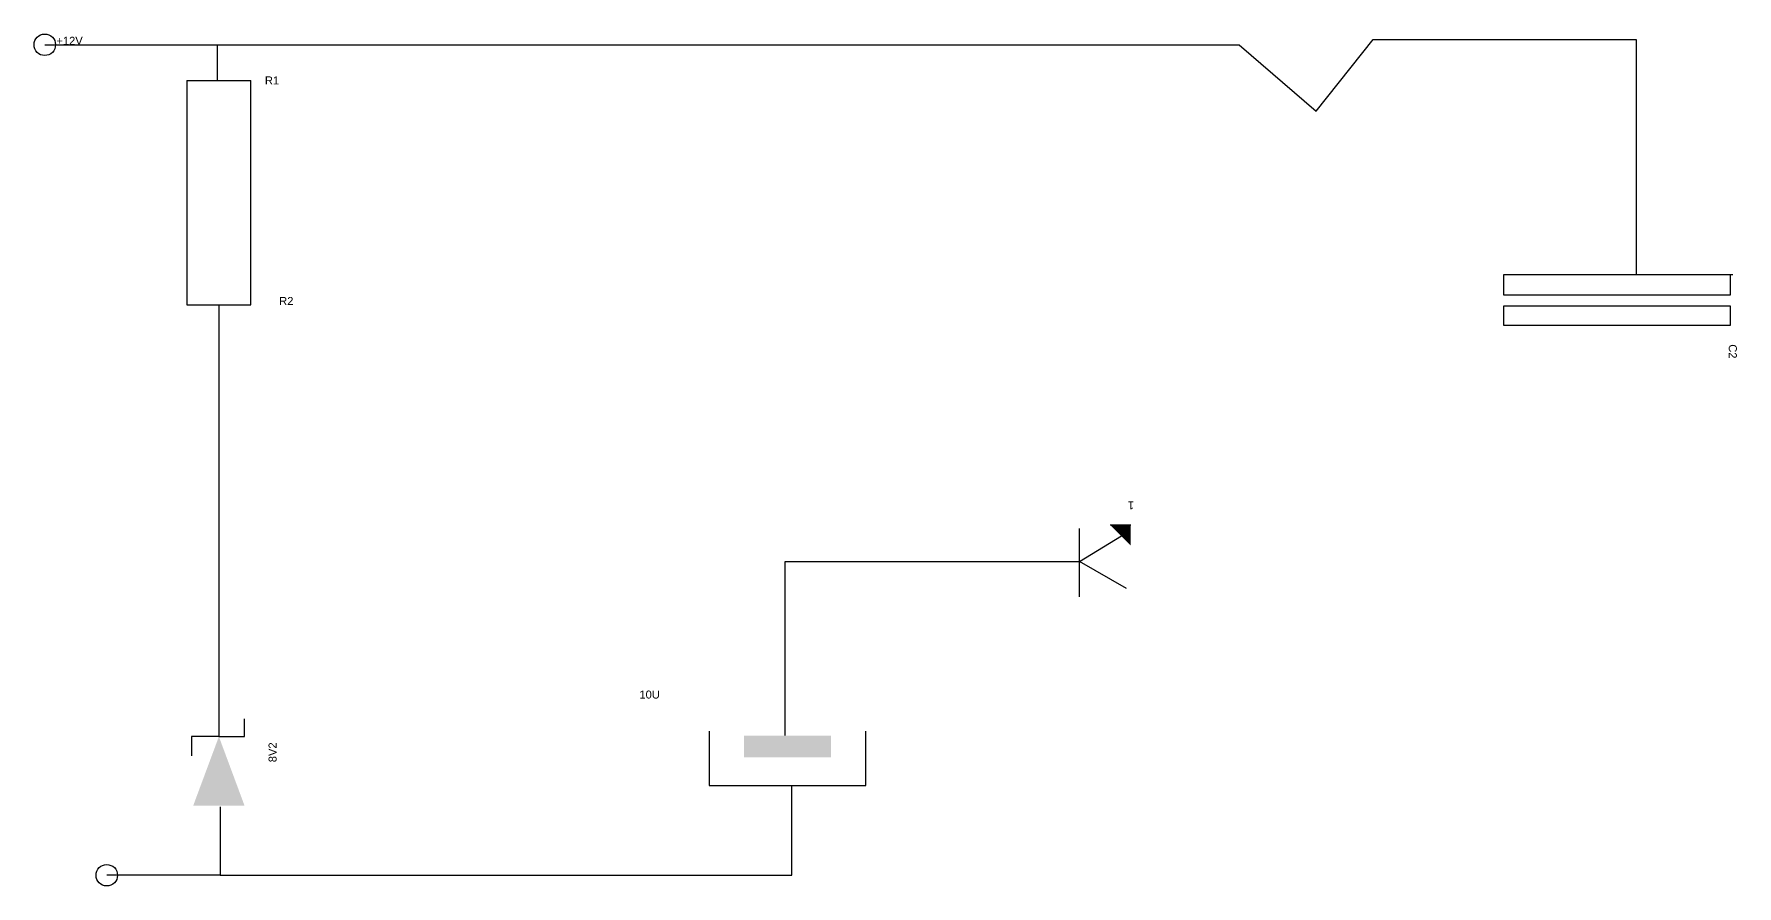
# Model space of a CAD drawing. Header units: millimetres. Extents: x -7 to 18000, y -3 to 11209.
# Drawn here: x 172.52 to 215.07, y 104.89 to 126.18 of the extents above; entities that cross this region are included whole.
import ezdxf

# ---------------------------------------------------------------- set-up
doc = ezdxf.new("R2010")
doc.units = ezdxf.units.MM
doc.header["$MEASUREMENT"] = 0
doc.styles.get("Standard").update_dxf_attribs({"font": 'arial.ttf'})

# ---------------------------------------------------------------- blocks, each defined once
blk = doc.blocks.new('sageata')
blk.add_circle((0, 0), 0.268)
blk.add_attdef('12V', (0.288, 0), '', height=0.2)
blk = doc.blocks.new('Rezistor')
for p, q in [((-2.205, 0.493), (-2.205, -5.113)), ((-2.205, 0.493), (-0.609, 0.493)), ((-0.609, -5.113), (-0.609, 0.493)), ((-2.205, -5.113), (-0.609, -5.113))]:
    blk.add_line(p, q)
for tag, p in [('R1', (-0.257, 0.399)), ('R2', (0.099, -5.113))]:
    blk.add_attdef(tag, p, '', height=0.2)
blk = doc.blocks.new('SAGEATA1')
at = {"true_color": 0x000000}
h = blk.add_hatch(color=18, dxfattribs=at)
h.dxf.hatch_style = 1
h.paths.add_polyline_path([(-3.165, 1.161), (-3.165, -0.12), (-1.442, 0.52)])
for p, q in [((-1.442, 1.201), (-1.923, 1.201)), ((-1.442, 0.52), (-1.442, 1.201)), ((-1.442, 0.52), (-1.442, -0.12)), ((-1.442, -0.12), (-1.002, -0.12))]:
    blk.add_line(p, q)
blk.add_attdef('8V2', (-2.083, -0.921), '', height=0.2)
blk = doc.blocks.new('Condesator')
for p, q in [((-0.991, -0.742), (-0.991, -6.476)), ((-0.495, -0.804), (-0.991, -0.804)), ((-0.495, -6.476), (-0.495, -0.804)), ((0.268, -0.804), (-0.206, -0.804)), ((-0.206, -0.804), (-0.206, -6.476)), ((0.268, -6.476), (0.268, -0.804)), ((-0.991, -6.476), (-0.495, -6.476)), ((-0.206, -6.476), (-0.083, -6.476)), ((-0.083, -6.476), (0.268, -6.476))]:
    blk.add_line(p, q)
blk.add_attdef('C22', (0.743, -0.846), '', height=0.2)
blk = doc.blocks.new('S1')
at = {"true_color": 0x000000}
h = blk.add_hatch(color=18, dxfattribs=at)
h.dxf.hatch_style = 1
h.paths.add_polyline_path([(-3.648, -0.435), (-5.825, -0.435), (-5.825, -0.979), (-3.648, -0.979)])
for p, q in [((-6.696, -0.326), (-6.696, -1.686)), ((-2.776, -1.686), (-2.776, -0.326)), ((-6.696, -1.686), (-2.776, -1.686))]:
    blk.add_line(p, q)
blk.add_attdef('10U', (-8.438, 0.49), '', height=0.2)
blk = doc.blocks.new('Linie1')
at = {"true_color": 0x000000}
h = blk.add_hatch(color=18, dxfattribs=at)
h.dxf.hatch_style = 1
h.paths.add_polyline_path([(168.217, 117.908), (168.217, 117.392), (168.733, 117.392)])
for p, q in [((169.497, 119.186), (169.497, 117.475)), ((168.321, 118.98), (169.497, 118.3)), ((169.497, 118.3), (168.444, 117.66)), ((168.217, 117.392), (168.733, 117.392))]:
    blk.add_line(p, q)
blk.add_attdef('V32', (168.279, 116.856), '', height=0.2)
blk = doc.blocks.new('Linie2')
blk.add_blockref('Linie1', (-169.497, -117.475))
blk.add_attdef('V32', (-1.365, -0.673), '', height=0.2)

msp = doc.modelspace()

# ---------------------------------------------------------------- linework, layer by layer
for p, q in [((204.554, 124.247), (205.98, 126.044)), ((205.98, 126.044), (212.552, 126.044)), ((212.552, 126.044), (212.552, 120.158)), ((177.093, 125.908), (202.632, 125.908)), ((202.632, 125.908), (204.554, 124.247)), ((177.139, 119.406), (177.139, 108.621)), ((191.293, 108.647), (191.293, 112.999)), ((191.293, 112.999), (198.643, 112.999)), ((191.456, 105.157), (191.456, 107.396)), ((177.171, 106.864), (177.171, 105.157)), ((177.171, 105.157), (174.339, 105.157)), ((177.171, 105.157), (191.456, 105.157))]:
    msp.add_line(p, q)
msp.add_lwpolyline([(172.79, 125.908), (177.093, 125.908), (177.093, 124.998)])

# ---------------------------------------------------------------- block references
for name, p, values in [('sageata', (172.79, 125.908), {'12V': '+12V'}), ('Rezistor', (178.546, 124.519), {'R1': 'R1', 'R2': 'R2'}), ('S1', (196.084, 109.082), {'10U': '10U'})]:
    msp.add_blockref(name, p).add_auto_attribs(values)
for name, p, rotation, values in [('Condesator', (215.713, 119.168), 270, {'C22': 'C2'}), ('Linie2', (198.643, 113.824), 180, {'V32': '1'}), ('SAGEATA1', (177.66, 110.063), 89.99999999999999, {'8V2': '8V2'})]:
    msp.add_blockref(name, p, dxfattribs=dict(rotation=rotation)).add_auto_attribs(values)
msp.add_blockref('sageata', (174.339, 105.157))

doc.saveas('drawing.dxf')
